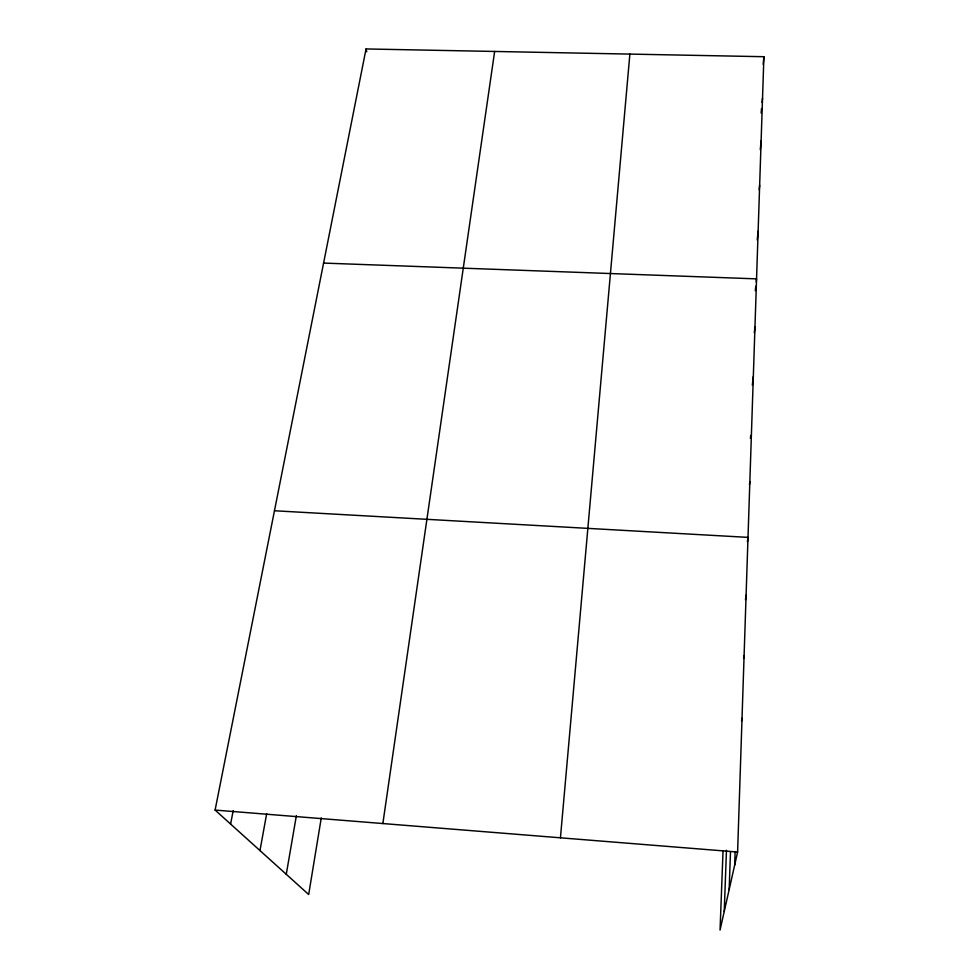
<?xml version="1.0" encoding="UTF-8"?>
<svg xmlns="http://www.w3.org/2000/svg" width="979" height="979" viewBox="0 0 979 979"><rect width="100%" height="100%" fill="white"/><g stroke="black" fill="none" stroke-linecap="round" stroke-linejoin="round"><path stroke-width="1.47" d="M723.04 850.849L720.054 930.05L737.603 852.036L763.901 56.709L366.048 48.95L215.099 810.074L308.679 894.512L321.271 817.893M734.678 865.057L735.131 851.534M729.159 889.605L730.493 851.84M724.227 911.498L726.467 850.286M560.441 837.804L629.876 54.102M763.192 64.308L763.901 56.709M761.124 112.989L761.54 108.522M762.103 102.562L762.531 98.096M760.267 149.665L761.111 140.927M759.202 189.742L759.643 185.276M757.232 239.916L758.125 231.228M755.298 290.677L755.764 286.247M756.241 281.817L756.559 278.868L323.584 263.082M754.307 332.823L754.968 326.815M752.325 385.2L753.328 376.536M750.379 438.347L750.734 435.435M749.473 484.642L749.853 481.705M747.405 541.815L748.005 537.373L274.463 510.757M382.862 823.547L494.64 51.459M745.46 599.699L746.096 595.281M743.648 658.463L744.101 655.538M286.272 874.296L296.368 815.703M741.531 721.168L742.033 718.305M259.973 850.567L266.68 813.659M230.603 824.061L233.198 810.612M215.099 810.074L737.603 852.036M366.048 48.95L366.758 51.789"/></g></svg>
